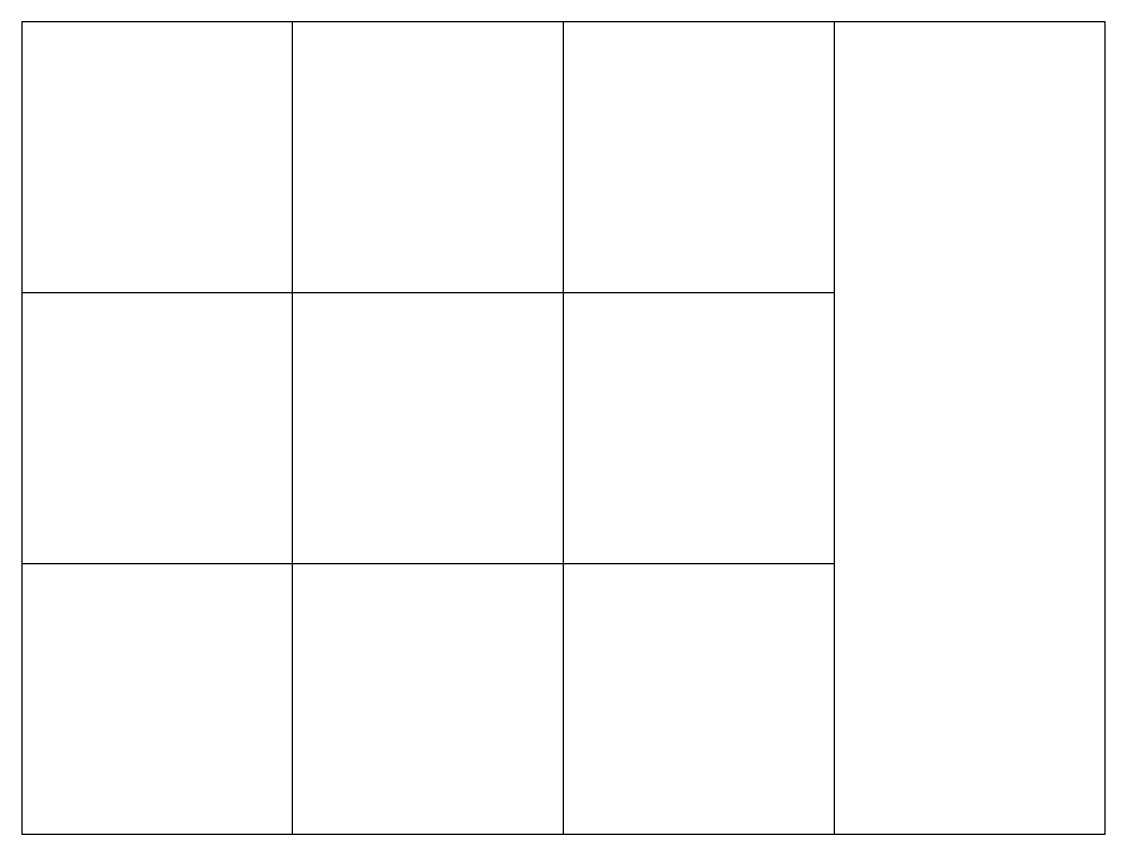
# Model space of a CAD drawing. Header units: inches. Extents: x 0 to 400, y 0 to 300.
import ezdxf

# ---------------------------------------------------------------- set-up
doc = ezdxf.new("R2010")
doc.units = ezdxf.units.IN
doc.header["$MEASUREMENT"] = 0

msp = doc.modelspace()

# ---------------------------------------------------------------- linework, layer by layer
for p, q in [((100, 0), (100, 300)), ((200, 0), (200, 300)), ((300, 0), (300, 300)), ((0, 200), (300, 200)), ((0, 100), (300, 100))]:
    msp.add_line(p, q)
msp.add_lwpolyline([(0, 0), (400, 0), (400, 300), (0, 300)], close=True)

doc.saveas('drawing.dxf')
